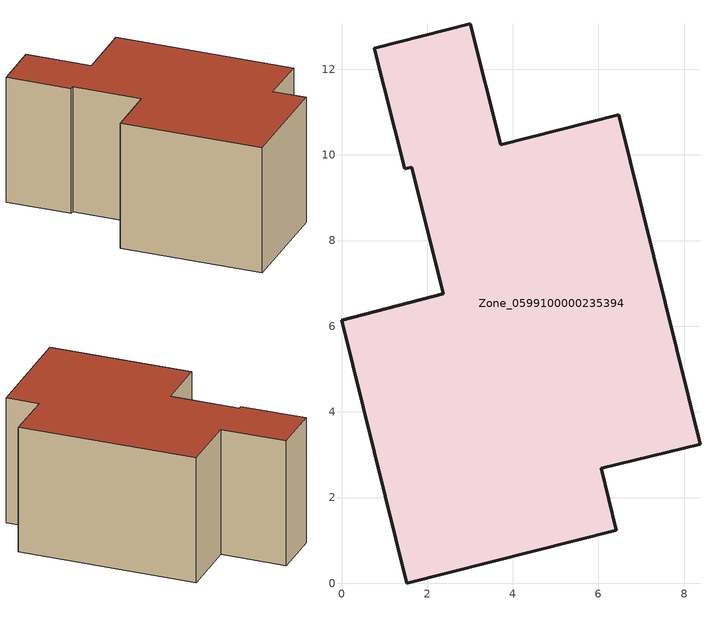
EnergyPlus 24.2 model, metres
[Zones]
Zone_0599100000235394
 floor ground (C_G): 6.07,2.68 6.42,1.24 1.52,0 0,6.14 2.38,6.75 1.64,9.71 1.48,9.67 0.77,12.49 3.01,13.06 3.72,10.24 6.47,10.93 8.37,3.24 z0
 wall outside (C_F): 1.64,9.71 2.38,6.75 0,6.14 1.52,0 6.42,1.24 6.07,2.68 8.37,3.24 6.47,10.93 3.72,10.24 3.01,13.06 0.77,12.49 1.48,9.67 1.64,9.71 z0:5.78
 roof outside (C_R): 3.01,13.06 0.77,12.49 1.48,9.67 1.64,9.71 2.38,6.75 0,6.14 1.52,0 6.42,1.24 6.07,2.68 8.37,3.24 6.47,10.93 3.72,10.24 z5.78
[BUILDING]
Pand.0599100000235394: North Axis=0; Terrain=City; Loads Convergence Tolerance Value=0.04; Temperature Convergence Tolerance Value=0.4; Solar Distribution=FullExterior; Maximum Number of Warmup Days=25; Minimum Number of Warmup Days=1
[Site:Location]
Rotterdam.The.Hague.AP_ZH_NLD Design_Conditions: Latitude=51.96; Longitude=4.45; Time Zone=1; Elevation=-4.5
[SITE:GROUNDTEMPERATURE:BUILDINGSURFACE]
18, 18, 18, 18, 18, 18, 18, 18, 18, 18, 18, 18
[MATERIAL] Thermal Absorptance=0.9; Solar Absorptance=0.7; Visible Absorptance=0.7
Name | Roughness | Thickness | Conductivity | Density | Specific Heat
G.TC.1965-1974 | MediumSmooth | 0.15 | 0.882353 | 540 | 1210
F.TC.1965-1974 | Rough | 0.3 | 0.697674 | 1920 | 840
R.TC.1965-1974 | MediumRough | 0.2 | 0.232558 | 1500 | 1000
[CONSTRUCTION]
C_G: G.TC.1965-1974
C_F: F.TC.1965-1974
C_R: R.TC.1965-1974
[ZONE]
Zone_0599100000235394: Type=1; Multiplier=1; Ceiling Height=Autocalculate; Volume=Autocalculate; Floor Area=autocalculate; Part of Total Floor Area=Yes
[ZONEINFILTRATION:DESIGNFLOWRATE]
Infil_Zone_0599100000235394: Zone or ZoneList or Space or SpaceList=Zone_0599100000235394; Schedule=AlwaysOn; Design Flow Rate Calculation Method=Flow/Area; Flow Rate per Floor Area=0.003; Constant Term Coefficient=1; Temperature Term Coefficient=0; Velocity Term Coefficient=0; Velocity Squared Term Coefficient=0
[HVACTEMPLATE:ZONE:IDEALLOADSAIRSYSTEM]
Zone_0599100000235394: Maximum Heating Supply Air Temperature=50; Minimum Cooling Supply Air Temperature=13; Maximum Heating Supply Air Humidity Ratio=0.0156; Minimum Cooling Supply Air Humidity Ratio=0.0077; Heating Limit=NoLimit; Cooling Limit=NoLimit; Dehumidification Control Type=ConstantSensibleHeatRatio; Cooling Sensible Heat Ratio=0.7; Dehumidification Setpoint=60; Humidification Control Type=None; Humidification Setpoint=30; Outdoor Air Method=None; Outdoor Air Flow Rate per Person=0.00944; Outdoor Air Flow Rate per Zone Floor Area=0; Outdoor Air Flow Rate per Zone=0; Demand Controlled Ventilation Type=None; Outdoor Air Economizer Type=NoEconomizer; Heat Recovery Type=None; Sensible Heat Recovery Effectiveness=0.7; Latent Heat Recovery Effectiveness=0.65
[ZONECONTROL:THERMOSTAT]
ThermostatControl_Zone_0599100000235394: Zone or ZoneList=Zone_0599100000235394; Control Type Schedule=DualSetpointControlType; Control 1=Thermostat_Zone_0599100000235394; Temperature Difference Between Cutout And Setpoint=0
[THERMOSTATSETPOINT:DUALSETPOINT]
Thermostat_Zone_0599100000235394: Heating Setpoint Temperature Schedule=HeatingSetpoint_Zone_0599100000235394; Cooling Setpoint Temperature Schedule=CoolingSetpoint_Zone_0599100000235394
[SCHEDULE:COMPACT]
HeatingSetpoint_Zone_0599100000235394: Through: 12/31, For: AllDays, Until: 24:00, 21
CoolingSetpoint_Zone_0599100000235394: Through: 12/31, For: AllDays, Until: 24:00, 24
DualSetpointControlType: Through: 12/31, For: AllDays, Until: 24:00, 4
AlwaysOn: Through: 12/31, For: AllDays, Until: 24:00, 1
